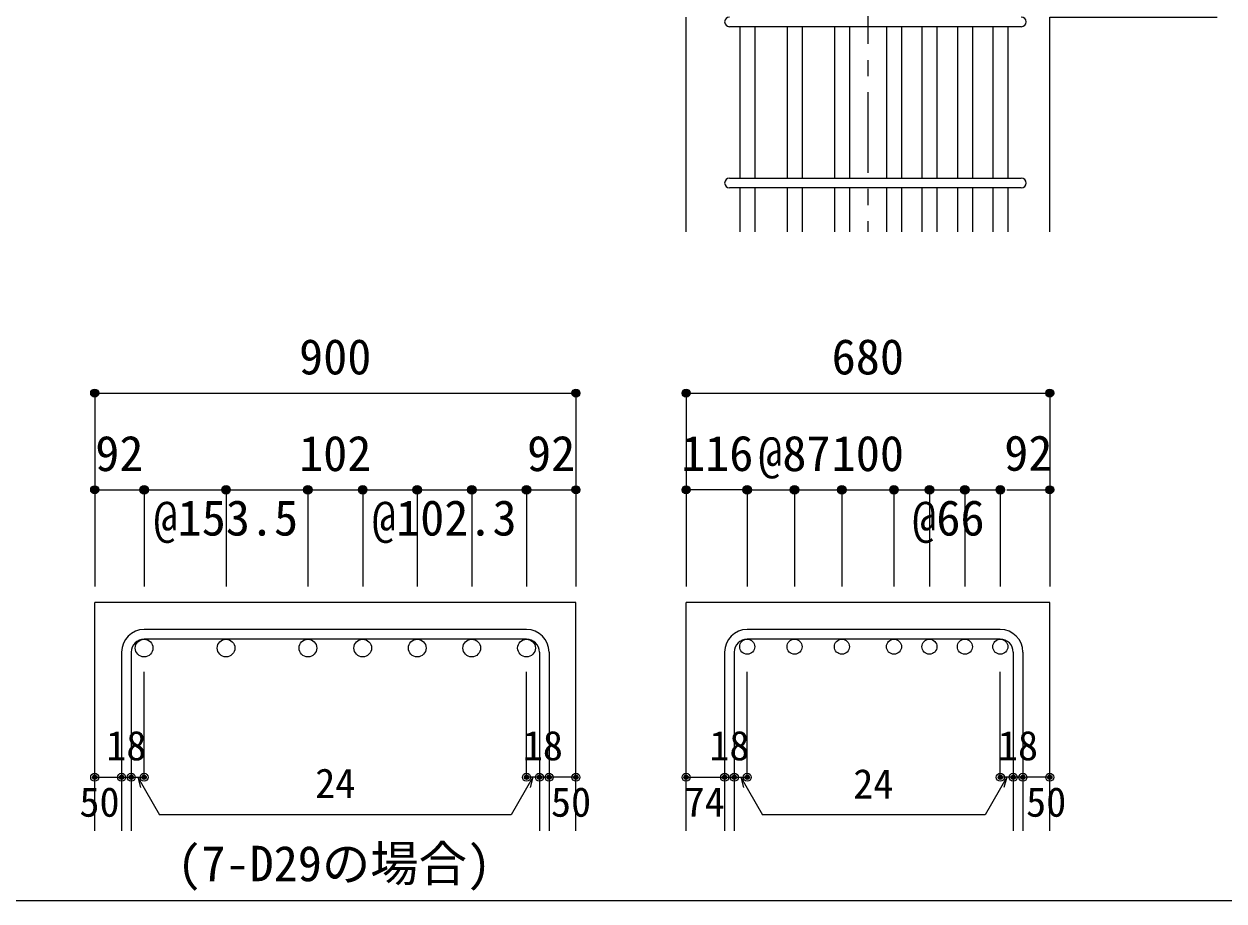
# Model space of a CAD drawing. Units: millimetres at full size, sheet at 1:30; some dimension numbers follow another scale. Extents: x -5973 to 5954, y -4195 to 4201.
# Drawn here: x -1019 to 1215, y -4195 to -2563 of the extents above; entities that cross this region are included whole.
import ezdxf
from ezdxf.enums import TextEntityAlignment as Align

# ---------------------------------------------------------------- set-up
doc = ezdxf.new("R2010")
doc.units = ezdxf.units.MM
doc.header["$LTSCALE"] = 30
doc.header["$PDMODE"] = 32
doc.header["$PDSIZE"] = 15
doc.linetypes.add('CHAIN1', pattern=[8, 5, -1, 1, -1])
for name, color, linetype in [('0-1_躯体線', 2, 'Continuous'), ('0-5_基礎梁筋', 7, 'Continuous'), ('0-6_スタラップ筋', 7, 'Continuous'), ('0-7_文字', 4, 'Continuous'), ('0-D_寸法', 4, 'Continuous'), ('F-0_枠', 6, 'Continuous')]:
    doc.layers.add(name, color=color, linetype=linetype)
doc.styles.add('ＭＳ ゴシック', font='')
doc.styles.get('ＭＳ ゴシック').set_extended_font_data('MS Gothic')

msp = doc.modelspace()

# ---------------------------------------------------------------- linework, layer by layer
at = {"layer": '0-1_躯体線'}
for p, q in [((213.94, -2949.89), (213.94, -2549.89)), ((-887.28, -4064.89), (-887.28, -3639.89)), ((8.72, -3639.89), (-887.28, -3639.89)), ((8.72, -4064.89), (8.72, -3639.89)), ((213.94, -4064.89), (213.94, -3639.89)), ((890.94, -3639.89), (213.94, -3639.89)), ((890.94, -4064.89), (890.94, -3639.89))]:
    msp.add_line(p, q, dxfattribs=at)
msp.add_lwpolyline([(890.94, -2949.89), (890.94, -2549.89), (1202.44, -2549.89)], dxfattribs=at)
at = {"layer": '0-5_基礎梁筋'}
for p, q in [((313.63, -2567.89), (313.63, -2849.89)), ((341.63, -2567.89), (341.63, -2849.89)), ((401.78, -2567.89), (401.78, -2849.89)), ((429.78, -2567.89), (429.78, -2849.89)), ((489.94, -2567.89), (489.94, -2849.89)), ((517.94, -2567.89), (517.94, -2849.89)), ((586.94, -2567.89), (586.94, -2849.89)), ((614.94, -2567.89), (614.94, -2849.89)), ((652.94, -2567.89), (652.94, -2849.89)), ((680.94, -2567.89), (680.94, -2849.89)), ((718.94, -2567.89), (718.94, -2849.89)), ((746.94, -2567.89), (746.94, -2849.89)), ((784.94, -2567.89), (784.94, -2849.89)), ((812.94, -2567.89), (812.94, -2849.89)), ((313.63, -2867.89), (313.63, -2949.89)), ((341.63, -2867.89), (341.63, -2949.89)), ((401.78, -2867.89), (401.78, -2949.89)), ((429.78, -2867.89), (429.78, -2949.89)), ((489.94, -2867.89), (489.94, -2949.89)), ((517.94, -2867.89), (517.94, -2949.89)), ((586.94, -2867.89), (586.94, -2949.89)), ((614.94, -2867.89), (614.94, -2949.89)), ((652.94, -2867.89), (652.94, -2949.89)), ((680.94, -2867.89), (680.94, -2949.89)), ((718.94, -2867.89), (718.94, -2949.89)), ((746.94, -2867.89), (746.94, -2949.89)), ((784.94, -2867.89), (784.94, -2949.89)), ((812.94, -2867.89), (812.94, -2949.89))]:
    msp.add_line(p, q, dxfattribs=at)
at = {"layer": '0-5_基礎梁筋', "color": 3}
for centre, radius in [((-795.28, -3724.39), 16.5), ((-642.78, -3724.39), 16.5), ((-490.28, -3724.39), 16.5), ((-388.28, -3724.39), 16.5), ((-286.78, -3724.39), 16.5), ((-185.28, -3724.39), 16.5), ((-83.28, -3724.39), 16.5), ((327.63, -3721.89), 14), ((415.78, -3721.89), 14), ((503.94, -3721.89), 14), ((600.94, -3721.89), 14), ((666.94, -3721.89), 14), ((732.94, -3721.89), 14), ((798.94, -3721.89), 14)]:
    msp.add_circle(centre, radius, dxfattribs=at)
at = {"layer": '0-6_スタラップ筋'}
for p, q in [((837.94, -2567.89), (294.63, -2567.89)), ((294.63, -2849.89), (837.94, -2849.89)), ((837.94, -2867.89), (294.63, -2867.89)), ((-83.28, -3689.89), (-795.28, -3689.89)), ((-83.28, -3707.89), (-795.28, -3707.89)), ((798.94, -3689.89), (327.63, -3689.89)), ((798.94, -3707.89), (327.63, -3707.89)), ((-837.28, -3731.89), (-837.28, -4064.89)), ((-819.28, -3731.89), (-819.28, -4064.89)), ((-59.28, -3731.89), (-59.28, -4064.89)), ((-41.28, -3731.89), (-41.28, -4064.89)), ((285.63, -3731.89), (285.63, -4064.89)), ((303.63, -3731.89), (303.63, -4064.89)), ((822.94, -3731.89), (822.94, -4064.89)), ((840.94, -3731.89), (840.94, -4064.89))]:
    msp.add_line(p, q, dxfattribs=at)
for centre, radius, start, end in [((294.63, -2558.89), 9, 90, 270), ((837.94, -2558.89), 9, 270, 90), ((294.63, -2858.89), 9, 90, 270), ((837.94, -2858.89), 9, 270, 90), ((-795.28, -3731.89), 42, 90, 180), ((-795.28, -3731.89), 24, 90, 180), ((-83.28, -3731.89), 42, 0, 90), ((-83.28, -3731.89), 24, 0, 90), ((327.63, -3731.89), 42, 90, 180), ((327.63, -3731.89), 24, 90, 180), ((798.94, -3731.89), 42, 0, 90), ((798.94, -3731.89), 24, 0, 90)]:
    msp.add_arc(centre, radius, start, end, dxfattribs=at)
at = {"layer": '0-D_寸法', "linetype": 'CHAIN1'}
msp.add_line((552.44, -1249.89), (552.44, -2949.89), dxfattribs=at)
at = {"layer": '0-D_寸法'}
for p, q in [((-887.28, -3249.89), (-887.28, -3429.89)), ((-887.28, -3249.89), (8.72, -3249.89)), ((8.72, -3249.89), (8.72, -3429.89)), ((213.94, -3249.89), (213.94, -3429.89)), ((213.94, -3249.89), (890.94, -3249.89)), ((890.94, -3249.89), (890.94, -3429.89)), ((-887.28, -3429.89), (-887.28, -3609.89)), ((-887.28, -3429.89), (-795.28, -3429.89)), ((-795.28, -3429.89), (-795.28, -3609.89)), ((-642.78, -3429.89), (-642.78, -3609.89)), ((-490.28, -3429.89), (-388.28, -3429.89)), ((-490.28, -3429.89), (-490.28, -3609.89)), ((-388.28, -3429.89), (-83.28, -3429.89)), ((-388.28, -3429.89), (-388.28, -3609.89)), ((-286.78, -3429.89), (-286.78, -3609.89)), ((-185.28, -3429.89), (-185.28, -3609.89)), ((-83.28, -3429.89), (-83.28, -3609.89)), ((-83.28, -3429.89), (8.72, -3429.89)), ((8.72, -3429.89), (8.72, -3609.89)), ((213.94, -3429.89), (213.94, -3609.89)), ((327.63, -3429.89), (213.94, -3429.89)), ((327.63, -3429.89), (327.63, -3609.89)), ((327.63, -3429.89), (503.94, -3429.89)), ((415.78, -3429.89), (415.78, -3609.89)), ((503.94, -3429.89), (503.94, -3609.89)), ((503.94, -3429.89), (600.94, -3429.89)), ((600.94, -3429.89), (600.94, -3609.89)), ((600.94, -3429.89), (600.94, -3609.89)), ((600.94, -3429.89), (666.94, -3429.89)), ((666.94, -3429.89), (666.94, -3609.89)), ((666.94, -3429.89), (798.94, -3429.89)), ((732.94, -3429.89), (732.94, -3609.89)), ((798.94, -3429.89), (798.94, -3609.89)), ((810.94, -3429.89), (890.94, -3429.89)), ((890.94, -3429.89), (890.94, -3609.89)), ((-795.28, -3964.89), (-795.28, -3768.81)), ((-83.28, -3964.89), (-83.28, -3768.81)), ((327.63, -3964.89), (327.63, -3768.81)), ((798.94, -3964.89), (798.94, -3768.81)), ((-887.28, -3964.89), (-837.28, -3964.89)), ((-837.28, -3964.89), (-819.28, -3964.89)), ((-819.28, -3964.89), (-795.28, -3964.89)), ((-807.28, -3964.89), (-766.83, -4034.96)), ((-807.28, -3964.89), (-802.11, -3984.21)), ((-71.28, -3964.89), (-111.73, -4034.96)), ((-59.28, -3964.89), (-83.28, -3964.89)), ((-71.28, -3964.89), (-76.46, -3984.21)), ((-41.28, -3964.89), (-59.28, -3964.89)), ((8.72, -3964.89), (-35.28, -3964.89)), ((213.94, -3964.89), (285.63, -3964.89)), ((285.63, -3964.89), (303.63, -3964.89)), ((303.63, -3964.89), (327.63, -3964.89)), ((315.63, -3964.89), (356.08, -4034.96)), ((315.63, -3964.89), (320.81, -3984.21)), ((810.94, -3964.89), (770.49, -4034.96)), ((822.94, -3964.89), (798.94, -3964.89)), ((810.94, -3964.89), (805.76, -3984.21)), ((840.94, -3964.89), (822.94, -3964.89)), ((890.94, -3964.89), (846.94, -3964.89)), ((-111.73, -4034.96), (-766.83, -4034.96)), ((770.49, -4034.96), (356.08, -4034.96))]:
    msp.add_line(p, q, dxfattribs=at)
msp.add_lwpolyline([(-795.28, -3429.89), (-644.28, -3429.89), (-490.28, -3429.89)], dxfattribs=at)
for centre, radius in [((-887.28, -3249.89), 7.2), ((-887.28, -3249.89), 6.4), ((-887.28, -3249.89), 5.6), ((-887.28, -3249.89), 4.8), ((-887.28, -3249.89), 4), ((-887.28, -3249.89), 3.2), ((-887.28, -3249.89), 2.4), ((-887.28, -3249.89), 1.6), ((-887.28, -3249.89), 0.8), ((8.72, -3249.89), 7.2), ((8.72, -3249.89), 6.4), ((8.72, -3249.89), 5.6), ((8.72, -3249.89), 4.8), ((8.72, -3249.89), 4), ((8.72, -3249.89), 3.2), ((8.72, -3249.89), 2.4), ((8.72, -3249.89), 1.6), ((8.72, -3249.89), 0.8), ((213.94, -3249.89), 7.2), ((213.94, -3249.89), 6.4), ((213.94, -3249.89), 5.6), ((213.94, -3249.89), 4.8), ((213.94, -3249.89), 4), ((213.94, -3249.89), 3.2), ((213.94, -3249.89), 2.4), ((213.94, -3249.89), 1.6), ((213.94, -3249.89), 0.8), ((890.94, -3249.89), 7.2), ((890.94, -3249.89), 6.4), ((890.94, -3249.89), 5.6), ((890.94, -3249.89), 4.8), ((890.94, -3249.89), 4), ((890.94, -3249.89), 3.2), ((890.94, -3249.89), 2.4), ((890.94, -3249.89), 1.6), ((890.94, -3249.89), 0.8), ((-887.28, -3429.89), 7.2), ((-887.28, -3429.89), 6.4), ((-887.28, -3429.89), 5.6), ((-887.28, -3429.89), 4.8), ((-887.28, -3429.89), 4), ((-887.28, -3429.89), 3.2), ((-887.28, -3429.89), 2.4), ((-887.28, -3429.89), 1.6), ((-887.28, -3429.89), 0.8), ((-795.28, -3429.89), 8), ((-795.28, -3429.89), 7.2), ((-795.28, -3429.89), 6.4), ((-795.28, -3429.89), 5.6), ((-795.28, -3429.89), 4.8), ((-795.28, -3429.89), 4), ((-795.28, -3429.89), 3.2), ((-795.28, -3429.89), 2.4), ((-795.28, -3429.89), 1.6), ((-795.28, -3429.89), 0.8), ((-642.78, -3429.89), 8), ((-642.78, -3429.89), 7.2), ((-642.78, -3429.89), 6.4), ((-642.78, -3429.89), 5.6), ((-642.78, -3429.89), 4.8), ((-642.78, -3429.89), 4), ((-642.78, -3429.89), 3.2), ((-642.78, -3429.89), 2.4), ((-642.78, -3429.89), 1.6), ((-642.78, -3429.89), 0.8), ((-490.28, -3429.89), 8), ((-490.28, -3429.89), 7.2), ((-490.28, -3429.89), 6.4), ((-490.28, -3429.89), 5.6), ((-490.28, -3429.89), 4.8), ((-490.28, -3429.89), 4), ((-490.28, -3429.89), 3.2), ((-490.28, -3429.89), 2.4), ((-490.28, -3429.89), 1.6), ((-490.28, -3429.89), 0.8), ((-388.28, -3429.89), 8), ((-388.28, -3429.89), 7.2), ((-388.28, -3429.89), 6.4), ((-388.28, -3429.89), 5.6), ((-388.28, -3429.89), 4.8), ((-388.28, -3429.89), 4), ((-388.28, -3429.89), 3.2), ((-388.28, -3429.89), 2.4), ((-388.28, -3429.89), 1.6), ((-388.28, -3429.89), 0.8), ((-286.78, -3429.89), 8), ((-286.78, -3429.89), 7.2), ((-286.78, -3429.89), 6.4), ((-286.78, -3429.89), 5.6), ((-286.78, -3429.89), 4.8), ((-286.78, -3429.89), 4), ((-286.78, -3429.89), 3.2), ((-286.78, -3429.89), 2.4), ((-286.78, -3429.89), 1.6), ((-286.78, -3429.89), 0.8), ((-185.28, -3429.89), 8), ((-185.28, -3429.89), 7.2), ((-185.28, -3429.89), 6.4), ((-185.28, -3429.89), 5.6), ((-185.28, -3429.89), 4.8), ((-185.28, -3429.89), 4), ((-185.28, -3429.89), 3.2), ((-185.28, -3429.89), 2.4), ((-185.28, -3429.89), 1.6), ((-185.28, -3429.89), 0.8), ((-83.28, -3429.89), 8), ((-83.28, -3429.89), 7.2), ((-83.28, -3429.89), 6.4), ((-83.28, -3429.89), 5.6), ((-83.28, -3429.89), 4.8), ((-83.28, -3429.89), 4), ((-83.28, -3429.89), 3.2), ((-83.28, -3429.89), 2.4), ((-83.28, -3429.89), 1.6), ((-83.28, -3429.89), 0.8), ((8.72, -3429.89), 7.2), ((8.72, -3429.89), 6.4), ((8.72, -3429.89), 5.6), ((8.72, -3429.89), 4.8), ((8.72, -3429.89), 4), ((8.72, -3429.89), 3.2), ((8.72, -3429.89), 2.4), ((8.72, -3429.89), 1.6), ((8.72, -3429.89), 0.8), ((213.94, -3429.89), 7.2), ((213.94, -3429.89), 6.4), ((213.94, -3429.89), 5.6), ((213.94, -3429.89), 4.8), ((213.94, -3429.89), 4), ((213.94, -3429.89), 3.2), ((213.94, -3429.89), 2.4), ((213.94, -3429.89), 1.6), ((213.94, -3429.89), 0.8), ((327.63, -3429.89), 8), ((327.63, -3429.89), 7.2), ((327.63, -3429.89), 6.4), ((327.63, -3429.89), 5.6), ((327.63, -3429.89), 4.8), ((327.63, -3429.89), 4), ((327.63, -3429.89), 3.2), ((327.63, -3429.89), 2.4), ((327.63, -3429.89), 1.6), ((327.63, -3429.89), 0.8), ((415.78, -3429.89), 8), ((415.78, -3429.89), 7.2), ((415.78, -3429.89), 6.4), ((415.78, -3429.89), 5.6), ((415.78, -3429.89), 4.8), ((415.78, -3429.89), 4), ((415.78, -3429.89), 3.2), ((415.78, -3429.89), 2.4), ((415.78, -3429.89), 1.6), ((415.78, -3429.89), 0.8), ((503.94, -3429.89), 8), ((503.94, -3429.89), 7.2), ((503.94, -3429.89), 6.4), ((503.94, -3429.89), 5.6), ((503.94, -3429.89), 4.8), ((503.94, -3429.89), 4), ((503.94, -3429.89), 3.2), ((503.94, -3429.89), 2.4), ((503.94, -3429.89), 1.6), ((503.94, -3429.89), 0.8), ((600.94, -3429.89), 8), ((600.94, -3429.89), 7.2), ((600.94, -3429.89), 6.4), ((600.94, -3429.89), 5.6), ((600.94, -3429.89), 4.8), ((600.94, -3429.89), 4), ((600.94, -3429.89), 3.2), ((600.94, -3429.89), 2.4), ((600.94, -3429.89), 1.6), ((600.94, -3429.89), 0.8), ((666.94, -3429.89), 8), ((666.94, -3429.89), 7.2), ((666.94, -3429.89), 6.4), ((666.94, -3429.89), 5.6), ((666.94, -3429.89), 4.8), ((666.94, -3429.89), 4), ((666.94, -3429.89), 3.2), ((666.94, -3429.89), 2.4), ((666.94, -3429.89), 1.6), ((666.94, -3429.89), 0.8), ((732.94, -3429.89), 8), ((732.94, -3429.89), 7.2), ((732.94, -3429.89), 6.4), ((732.94, -3429.89), 5.6), ((732.94, -3429.89), 4.8), ((732.94, -3429.89), 4), ((732.94, -3429.89), 3.2), ((732.94, -3429.89), 2.4), ((732.94, -3429.89), 1.6), ((732.94, -3429.89), 0.8), ((798.94, -3429.89), 8), ((798.94, -3429.89), 7.2), ((798.94, -3429.89), 6.4), ((798.94, -3429.89), 5.6), ((798.94, -3429.89), 4.8), ((798.94, -3429.89), 4), ((798.94, -3429.89), 3.2), ((798.94, -3429.89), 2.4), ((798.94, -3429.89), 1.6), ((798.94, -3429.89), 0.8), ((890.94, -3429.89), 7.2), ((890.94, -3429.89), 6.4), ((890.94, -3429.89), 5.6), ((890.94, -3429.89), 4.8), ((890.94, -3429.89), 4), ((890.94, -3429.89), 3.2), ((890.94, -3429.89), 2.4), ((890.94, -3429.89), 1.6), ((890.94, -3429.89), 0.8), ((-887.28, -3964.89), 4), ((-887.28, -3964.89), 3.6), ((-887.28, -3964.89), 3.2), ((-887.28, -3964.89), 2.8), ((-887.28, -3964.89), 2.4), ((-887.28, -3964.89), 2), ((-887.28, -3964.89), 1.6), ((-887.28, -3964.89), 1.2), ((-887.28, -3964.89), 0.8), ((-887.28, -3964.89), 0.4), ((-837.28, -3964.89), 4), ((-837.28, -3964.89), 3.6), ((-837.28, -3964.89), 3.2), ((-837.28, -3964.89), 2.8), ((-837.28, -3964.89), 2.4), ((-837.28, -3964.89), 2), ((-837.28, -3964.89), 1.6), ((-837.28, -3964.89), 1.2), ((-837.28, -3964.89), 0.8), ((-837.28, -3964.89), 0.4), ((-819.28, -3964.89), 4), ((-819.28, -3964.89), 3.6), ((-819.28, -3964.89), 3.2), ((-819.28, -3964.89), 2.8), ((-819.28, -3964.89), 2.4), ((-819.28, -3964.89), 2), ((-819.28, -3964.89), 1.6), ((-819.28, -3964.89), 1.2), ((-819.28, -3964.89), 0.8), ((-819.28, -3964.89), 0.4), ((-795.28, -3964.89), 4), ((-795.28, -3964.89), 3.6), ((-795.28, -3964.89), 3.2), ((-795.28, -3964.89), 2.8), ((-795.28, -3964.89), 2.4), ((-795.28, -3964.89), 2), ((-795.28, -3964.89), 1.6), ((-795.28, -3964.89), 1.2), ((-795.28, -3964.89), 0.8), ((-795.28, -3964.89), 0.4), ((-83.28, -3964.89), 4), ((-83.28, -3964.89), 3.6), ((-83.28, -3964.89), 3.2), ((-83.28, -3964.89), 2.8), ((-83.28, -3964.89), 2.4), ((-83.28, -3964.89), 2), ((-83.28, -3964.89), 1.6), ((-83.28, -3964.89), 1.2), ((-83.28, -3964.89), 0.8), ((-83.28, -3964.89), 0.4), ((-59.28, -3964.89), 4), ((-59.28, -3964.89), 3.6), ((-59.28, -3964.89), 3.2), ((-59.28, -3964.89), 2.8), ((-59.28, -3964.89), 2.4), ((-59.28, -3964.89), 2), ((-59.28, -3964.89), 1.6), ((-59.28, -3964.89), 1.2), ((-59.28, -3964.89), 0.8), ((-59.28, -3964.89), 0.4), ((-41.28, -3964.89), 4), ((-41.28, -3964.89), 3.6), ((-41.28, -3964.89), 3.2), ((-41.28, -3964.89), 2.8), ((-41.28, -3964.89), 2.4), ((-41.28, -3964.89), 2), ((-41.28, -3964.89), 1.6), ((-41.28, -3964.89), 1.2), ((-41.28, -3964.89), 0.8), ((-41.28, -3964.89), 0.4), ((8.72, -3964.89), 4), ((8.72, -3964.89), 3.6), ((8.72, -3964.89), 3.2), ((8.72, -3964.89), 2.8), ((8.72, -3964.89), 2.4), ((8.72, -3964.89), 2), ((8.72, -3964.89), 1.6), ((8.72, -3964.89), 1.2), ((8.72, -3964.89), 0.8), ((8.72, -3964.89), 0.4), ((213.94, -3964.89), 4), ((213.94, -3964.89), 3.6), ((213.94, -3964.89), 3.2), ((213.94, -3964.89), 2.8), ((213.94, -3964.89), 2.4), ((213.94, -3964.89), 2), ((213.94, -3964.89), 1.6), ((213.94, -3964.89), 1.2), ((213.94, -3964.89), 0.8), ((213.94, -3964.89), 0.4), ((285.63, -3964.89), 4), ((285.63, -3964.89), 3.6), ((285.63, -3964.89), 3.2), ((285.63, -3964.89), 2.8), ((285.63, -3964.89), 2.4), ((285.63, -3964.89), 2), ((285.63, -3964.89), 1.6), ((285.63, -3964.89), 1.2), ((285.63, -3964.89), 0.8), ((285.63, -3964.89), 0.4), ((303.63, -3964.89), 4), ((303.63, -3964.89), 3.6), ((303.63, -3964.89), 3.2), ((303.63, -3964.89), 2.8), ((303.63, -3964.89), 2.4), ((303.63, -3964.89), 2), ((303.63, -3964.89), 1.6), ((303.63, -3964.89), 1.2), ((303.63, -3964.89), 0.8), ((303.63, -3964.89), 0.4), ((327.63, -3964.89), 4), ((327.63, -3964.89), 3.6), ((327.63, -3964.89), 3.2), ((327.63, -3964.89), 2.8), ((327.63, -3964.89), 2.4), ((327.63, -3964.89), 2), ((327.63, -3964.89), 1.6), ((327.63, -3964.89), 1.2), ((327.63, -3964.89), 0.8), ((327.63, -3964.89), 0.4), ((798.94, -3964.89), 4), ((798.94, -3964.89), 3.6), ((798.94, -3964.89), 3.2), ((798.94, -3964.89), 2.8), ((798.94, -3964.89), 2.4), ((798.94, -3964.89), 2), ((798.94, -3964.89), 1.6), ((798.94, -3964.89), 1.2), ((798.94, -3964.89), 0.8), ((798.94, -3964.89), 0.4), ((822.94, -3964.89), 4), ((822.94, -3964.89), 3.6), ((822.94, -3964.89), 3.2), ((822.94, -3964.89), 2.8), ((822.94, -3964.89), 2.4), ((822.94, -3964.89), 2), ((822.94, -3964.89), 1.6), ((822.94, -3964.89), 1.2), ((822.94, -3964.89), 0.8), ((822.94, -3964.89), 0.4), ((840.94, -3964.89), 4), ((840.94, -3964.89), 3.6), ((840.94, -3964.89), 3.2), ((840.94, -3964.89), 2.8), ((840.94, -3964.89), 2.4), ((840.94, -3964.89), 2), ((840.94, -3964.89), 1.6), ((840.94, -3964.89), 1.2), ((840.94, -3964.89), 0.8), ((840.94, -3964.89), 0.4), ((890.94, -3964.89), 4), ((890.94, -3964.89), 3.6), ((890.94, -3964.89), 3.2), ((890.94, -3964.89), 2.8), ((890.94, -3964.89), 2.4), ((890.94, -3964.89), 2), ((890.94, -3964.89), 1.6), ((890.94, -3964.89), 1.2), ((890.94, -3964.89), 0.8), ((890.94, -3964.89), 0.4)]:
    msp.add_circle(centre, radius, dxfattribs=at)
at = {"layer": '0-D_寸法', "color": 7}
for p in [(-887.28, -3249.89), (8.72, -3249.89), (213.94, -3249.89), (890.94, -3249.89), (-887.28, -3429.89), (-795.28, -3429.89), (-795.28, -3429.89), (-642.78, -3429.89), (-642.78, -3429.89), (-490.28, -3429.89), (-490.28, -3429.89), (-388.28, -3429.89), (-388.28, -3429.89), (-286.78, -3429.89), (-286.78, -3429.89), (-185.28, -3429.89), (-185.28, -3429.89), (-83.28, -3429.89), (-83.28, -3429.89), (-83.28, -3429.89), (-83.28, -3429.89), (8.72, -3429.89), (213.94, -3429.89), (327.63, -3429.89), (327.63, -3429.89), (415.78, -3429.89), (415.78, -3429.89), (503.94, -3429.89), (503.94, -3429.89), (600.94, -3429.89), (600.94, -3429.89), (666.94, -3429.89), (666.94, -3429.89), (732.94, -3429.89), (732.94, -3429.89), (798.94, -3429.89), (798.94, -3429.89), (798.94, -3429.89), (890.94, -3429.89), (-887.28, -3964.89), (-837.28, -3964.89), (-819.28, -3964.89), (-795.28, -3964.89), (-795.28, -3964.89), (-83.28, -3964.89), (-83.28, -3964.89), (-59.28, -3964.89), (-41.28, -3964.89), (8.72, -3964.89), (213.94, -3964.89), (285.63, -3964.89), (303.63, -3964.89), (327.63, -3964.89), (327.63, -3964.89), (798.94, -3964.89), (798.94, -3964.89), (822.94, -3964.89), (840.94, -3964.89), (890.94, -3964.89)]:
    msp.add_point(p, dxfattribs=at)
at = {"layer": 'F-0_枠'}
msp.add_line((5954.1, -4195.24), (-5972.88, -4195.24), dxfattribs=at)

# ---------------------------------------------------------------- texts
at = {"layer": '0-7_文字', "color": 7, "style": 'ＭＳ ゴシック'}
msp.add_text('(7-D29の場合)', height=65.98, dxfattribs=at).set_placement((-733.58, -4178.29), align=Align.BOTTOM_LEFT)
at = {"layer": '0-D_寸法', "style": 'ＭＳ ゴシック'}
for s, height, p in [('900', 65.98, (-506.78, -3234.89)), ('680', 65.98, (484.94, -3234.89)), ('92', 65.98, (806.22, -3414.21)), ('92', 65.98, (-886.28, -3414.89)), ('102', 65.98, (-506.78, -3414.89)), ('92', 65.98, (-82.28, -3414.89)), ('116', 65.98, (204.48, -3414.71)), ('@87', 65.98, (348.28, -3414.89)), ('100', 65.98, (484.94, -3414.89)), ('@153.5', 65.98, (-777.78, -3534.89)), ('@102.3', 65.98, (-371.03, -3534.89)), ('@66', 65.98, (634.94, -3534.89)), ('18', 54.99, (-865.78, -3949.89)), ('18', 54.99, (-90.28, -3949.89)), ('18', 54.99, (257.13, -3949.89)), ('18', 54.99, (794.44, -3949.89)), ('24', 54.99, (-476.78, -4019.96)), ('24', 54.99, (525.1, -4021.07)), ('50', 54.99, (-915.78, -4054.89)), ('50', 54.99, (-37.78, -4054.89)), ('74', 54.99, (211.05, -4054.76)), ('50', 54.99, (846.94, -4054.89))]:
    msp.add_text(s, height=height, dxfattribs=at).set_placement(p, align=Align.BOTTOM_LEFT)

doc.saveas('drawing.dxf')
